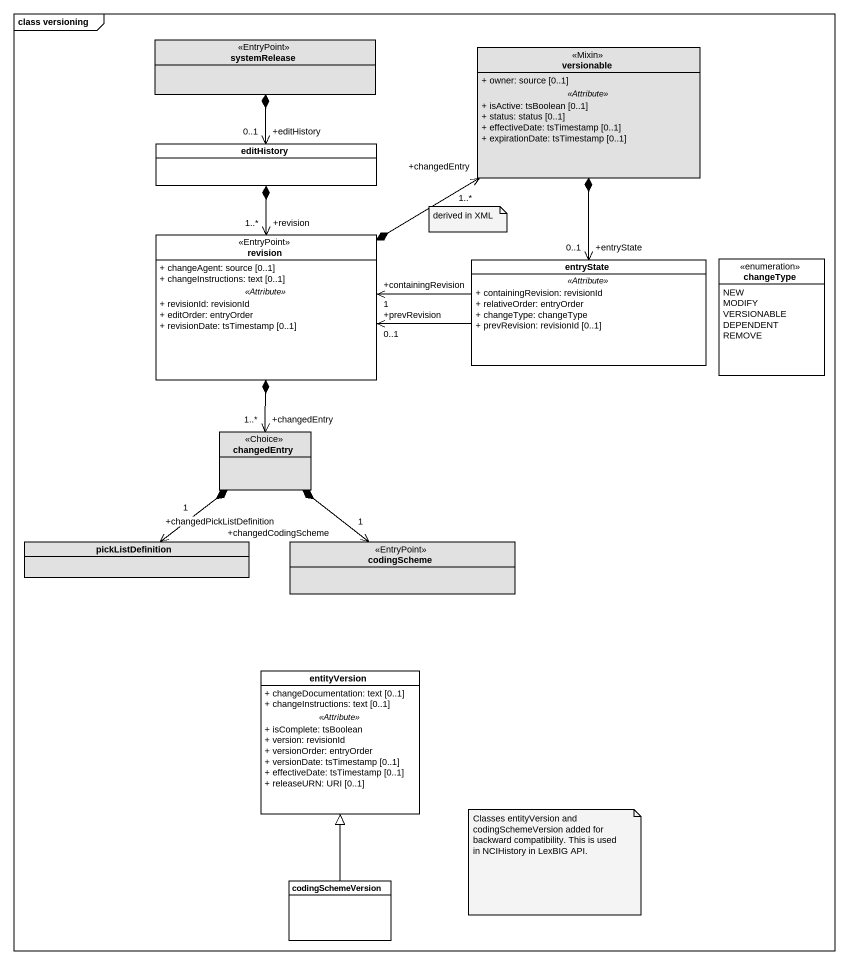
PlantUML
@startuml
mainframe class versioning
hide circle
hide empty members
skinparam classAttributeIconSize 0
class systemRelease <<EntryPoint>> #E1E1E1
class versionable <<Mixin>> #E1E1E1 {
  + owner: source [0..1]
  .. <<Attribute>> ..
  + isActive: tsBoolean [0..1]
  + status: status [0..1]
  + effectiveDate: tsTimestamp [0..1]
  + expirationDate: tsTimestamp [0..1]
}
class editHistory #FFFFFF
class revision <<EntryPoint>> #FFFFFF {
  + changeAgent: source [0..1]
  + changeInstructions: text [0..1]
  .. <<Attribute>> ..
  + revisionId: revisionId
  + editOrder: entryOrder
  + revisionDate: tsTimestamp [0..1]
}
class entryState #FFFFFF {
  .. <<Attribute>> ..
  + containingRevision: revisionId
  + relativeOrder: entryOrder
  + changeType: changeType
  + prevRevision: revisionId [0..1]
}
enum changeType #FFFFFF {
  NEW
  MODIFY
  VERSIONABLE
  DEPENDENT
  REMOVE
}
class changedEntry <<Choice>> #E1E1E1
class pickListDefinition #E1E1E1
class codingScheme <<EntryPoint>> #E1E1E1
class entityVersion #FFFFFF {
  + changeDocumentation: text [0..1]
  + changeInstructions: text [0..1]
  .. <<Attribute>> ..
  + isComplete: tsBoolean
  + version: revisionId
  + versionOrder: entryOrder
  + versionDate: tsTimestamp [0..1]
  + effectiveDate: tsTimestamp [0..1]
  + releaseURN: URI [0..1]
}
class codingSchemeVersion #FFFFFF
versionable "+changedEntry\n1..*" <--* revision
editHistory "+editHistory\n0..1" <-up-* systemRelease
revision "+revision\n1..*" <-up-* editHistory
entryState "+entryState\n0..1" <-up-* versionable
entryState -left-> "+prevRevision\n0..1" revision
entryState -left-> "+containingRevision\n1" revision
changedEntry "+changedEntry\n1..*" <-up-* revision
pickListDefinition "+changedPickListDefinition\n1" <-up-* changedEntry
codingScheme "+changedCodingScheme\n1" <-up-* changedEntry
codingSchemeVersion -up-|> entityVersion
note as N1
  derived in XML
end note
note as N2
  Classes entityVersion and codingSchemeVersion added for backward compatibility. This is used in NCIHistory in LexBIG API.
end note
@enduml
